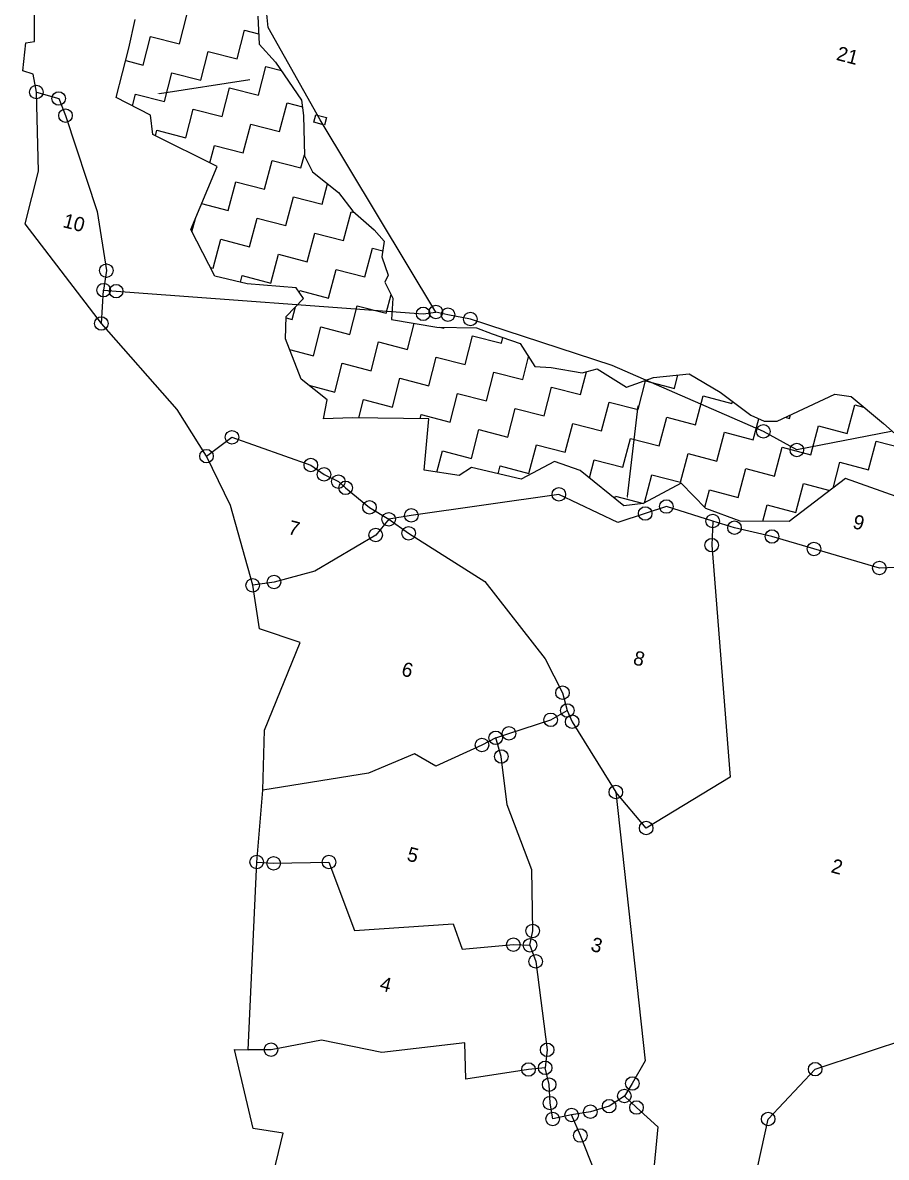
# Model space of a CAD drawing. Header units: metres. Extents: x 338426 to 341930, y 1767502 to 1770330.
# Drawn here: x 339182 to 339715, y 1768511 to 1769212 of the extents above; entities that cross this region are included whole.
import ezdxf

# ---------------------------------------------------------------- set-up
doc = ezdxf.new("R2010")
doc.units = ezdxf.units.M
for name, color, linetype in [('POLY_HATCH', 12, 'Continuous'), ('POLY_PARCEL', 6, 'Continuous'), ('POLY_WATER', 4, 'Continuous'), ('SYM_ARROW', 1, 'Continuous'), ('TEXT_PARCEL', 7, 'Continuous')]:
    doc.layers.add(name, color=color, linetype=linetype)
doc.styles.add('TEXT_MAP', font='')
doc.styles.get('TEXT_MAP').set_extended_font_data('Kruti Dev 050')

msp = doc.modelspace()

# ---------------------------------------------------------------- linework, layer by layer
msp.add_lwpolyline([(339362.92, 1769155.32), (339369.53, 1769153.59), (339368.33, 1769149.02), (339361.73, 1769150.75)], close=True)
for centre in [(339190.33, 1769169.4), (339204.1, 1769165.39), (339208.34, 1769154.83), (339233.55, 1769059), (339231.87, 1769046.95), (339239.63, 1769046.31), (339429.27, 1769032.28), (339437.15, 1769033.4), (339444.61, 1769031.76), (339458.46, 1769029.05), (339230.47, 1769026.32), (339639.51, 1768959.61), (339311.18, 1768955.95), (339295.4, 1768944.31), (339660.18, 1768948.15), (339359.87, 1768938.78), (339368.07, 1768933), (339376.92, 1768928.57), (339381.37, 1768924.68), (339513.15, 1768920.65), (339396.12, 1768912.65), (339566.48, 1768908.85), (339579.58, 1768913.13), (339407.98, 1768905.26), (339421.95, 1768907.67), (339608.17, 1768904.15), (339399.98, 1768895.53), (339420.31, 1768896.6), (339621.65, 1768900.03), (339607.59, 1768889.29), (339644.8, 1768894.59), (339670.7, 1768886.92), (339711.13, 1768875.14), (339323.98, 1768864.43), (339337.19, 1768866.47), (339515.36, 1768798.03), (339518.32, 1768787.05), (339508.09, 1768781.31), (339521.36, 1768780.11), (339474.12, 1768770.15), (339482.27, 1768772.87), (339465.63, 1768765.71), (339477.57, 1768758.58), (339548.3, 1768736.63), (339567.04, 1768714.36), (339326.45, 1768693.36), (339336.92, 1768692.57), (339371.08, 1768693.34), (339496.98, 1768650.75), (339485.02, 1768642.29), (339495.26, 1768641.88), (339498.8, 1768631.91), (339335.34, 1768577.34), (339505.91, 1768577.24), (339504.67, 1768566.11), (339671.49, 1768565.33), (339494.39, 1768565.06), (339507.14, 1768555.77), (339558.51, 1768556.45), (339507.71, 1768544.32), (339553.58, 1768548.69), (339532.6, 1768538.98), (339544.18, 1768542.42), (339561.09, 1768541.56), (339509.35, 1768534.51), (339520.99, 1768536.97), (339642.41, 1768534.47), (339526.4, 1768524.25)]:
    msp.add_circle(centre, 4.18)
at = {"layer": 'POLY_HATCH', "linetype": 'Continuous'}
for p, q in [((339278.7, 1769199.16), (339283.35, 1769216.97)), ((339314.31, 1769189.86), (339318.96, 1769207.67)), ((339318.96, 1769207.67), (339327.62, 1769205.41)), ((339256.24, 1769186), (339260.89, 1769203.81)), ((339260.89, 1769203.81), (339278.7, 1769199.16)), ((339291.86, 1769176.7), (339296.51, 1769194.51)), ((339296.51, 1769194.51), (339314.31, 1769189.86)), ((339245.49, 1769188.81), (339256.24, 1769186)), ((339269.4, 1769163.55), (339274.05, 1769181.35)), ((339274.05, 1769181.35), (339291.86, 1769176.7)), ((339327.47, 1769167.41), (339332.12, 1769185.21)), ((339332.12, 1769185.21), (339341.67, 1769182.72)), ((339249.69, 1769160.89), (339251.6, 1769168.19)), ((339251.6, 1769168.19), (339269.4, 1769163.55)), ((339305.02, 1769154.25), (339309.66, 1769172.06)), ((339309.66, 1769172.06), (339327.47, 1769167.41)), ((339282.56, 1769141.09), (339287.21, 1769158.9)), ((339287.21, 1769158.9), (339305.02, 1769154.25)), ((339340.63, 1769144.95), (339345.28, 1769162.76)), ((339345.28, 1769162.76), (339354.66, 1769160.31)), ((339263.87, 1769142.36), (339264.75, 1769145.74)), ((339264.75, 1769145.74), (339282.56, 1769141.09)), ((339318.17, 1769131.79), (339322.82, 1769149.6)), ((339322.82, 1769149.6), (339340.63, 1769144.95)), ((339297.56, 1769125.7), (339300.37, 1769136.44)), ((339300.37, 1769136.44), (339318.17, 1769131.79)), ((339353.79, 1769122.5), (339355.89, 1769130.58)), ((339331.33, 1769109.34), (339335.98, 1769127.15)), ((339335.98, 1769127.15), (339353.79, 1769122.5)), ((339308.88, 1769096.18), (339313.52, 1769113.99)), ((339313.52, 1769113.99), (339331.33, 1769109.34)), ((339366.94, 1769100.04), (339370.22, 1769112.6)), ((339344.49, 1769086.88), (339349.14, 1769104.69)), ((339349.14, 1769104.69), (339366.94, 1769100.04)), ((339292.44, 1769100.47), (339308.88, 1769096.18)), ((339380.1, 1769077.59), (339384.75, 1769095.39)), ((339384.75, 1769095.39), (339386.87, 1769094.84)), ((339286.42, 1769083.02), (339288.56, 1769091.22)), ((339322.03, 1769073.73), (339326.68, 1769091.53)), ((339326.68, 1769091.53), (339344.49, 1769086.88)), ((339286.37, 1769083.04), (339286.42, 1769083.02)), ((339357.65, 1769064.43), (339362.29, 1769082.24)), ((339362.29, 1769082.24), (339380.1, 1769077.59)), ((339299.58, 1769060.57), (339304.23, 1769078.38)), ((339304.23, 1769078.38), (339322.03, 1769073.73)), ((339335.19, 1769051.27), (339339.84, 1769069.08)), ((339339.84, 1769069.08), (339357.65, 1769064.43)), ((339393.26, 1769055.13), (339397.91, 1769072.94)), ((339397.91, 1769072.94), (339404.29, 1769071.27)), ((339297.88, 1769061.01), (339299.58, 1769060.57)), ((339316.34, 1769051.92), (339317.38, 1769055.92)), ((339317.38, 1769055.92), (339335.19, 1769051.27)), ((339370.8, 1769041.98), (339375.45, 1769059.78)), ((339375.45, 1769059.78), (339393.26, 1769055.13)), ((339352.74, 1769045.64), (339353, 1769046.62)), ((339353, 1769046.62), (339370.8, 1769041.98)), ((339406.42, 1769032.68), (339409.42, 1769044.17)), ((339348.35, 1769028.82), (339350.4, 1769036.68)), ((339383.96, 1769019.52), (339388.61, 1769037.33)), ((339388.61, 1769037.33), (339406.42, 1769032.68)), ((339344.63, 1769029.79), (339348.35, 1769028.82)), ((339419.57, 1769010.22), (339423.79, 1769026.38)), ((339361.51, 1769006.36), (339366.16, 1769024.17)), ((339366.16, 1769024.17), (339383.96, 1769019.52)), ((339439.43, 1769024.06), (339442.03, 1769023.38)), ((339442.03, 1769023.38), (339442.19, 1769024)), ((339455.19, 1769000.93), (339459.84, 1769018.73)), ((339459.84, 1769018.73), (339477.64, 1769014.08)), ((339397.12, 1768997.07), (339401.77, 1769014.87)), ((339401.77, 1769014.87), (339419.57, 1769010.22)), ((339477.64, 1769014.08), (339478.57, 1769017.64)), ((339346.75, 1769010.22), (339361.51, 1769006.36)), ((339432.73, 1768987.77), (339437.38, 1769005.58)), ((339437.38, 1769005.58), (339455.19, 1769000.93)), ((339490.8, 1768991.63), (339494.46, 1769005.66)), ((339374.66, 1768983.91), (339379.31, 1769001.71)), ((339379.31, 1769001.71), (339397.12, 1768997.07)), ((339410.28, 1768974.61), (339414.93, 1768992.42)), ((339414.93, 1768992.42), (339432.73, 1768987.77)), ((339468.34, 1768978.47), (339472.99, 1768996.28)), ((339472.99, 1768996.28), (339490.8, 1768991.63)), ((339526.41, 1768982.33), (339530.1, 1768996.47)), ((339562.02, 1768973.04), (339566.67, 1768990.84)), ((339566.67, 1768990.84), (339584.48, 1768986.19)), ((339584.48, 1768986.19), (339586.65, 1768994.5)), ((339358.66, 1768988.08), (339374.66, 1768983.91)), ((339445.89, 1768965.31), (339450.54, 1768983.12)), ((339450.54, 1768983.12), (339468.34, 1768978.47)), ((339503.96, 1768969.17), (339508.61, 1768986.98)), ((339508.61, 1768986.98), (339526.41, 1768982.33)), ((339389.53, 1768968), (339392.47, 1768979.26)), ((339392.47, 1768979.26), (339410.28, 1768974.61)), ((339539.57, 1768959.88), (339544.22, 1768977.68)), ((339544.22, 1768977.68), (339562.02, 1768973.04)), ((339597.64, 1768963.74), (339602.29, 1768981.54)), ((339602.29, 1768981.54), (339620.09, 1768976.9)), ((339620.09, 1768976.9), (339620.4, 1768978.09)), ((339691.32, 1768958.3), (339695.96, 1768976.11)), ((339695.96, 1768976.11), (339701.42, 1768974.68)), ((339427.43, 1768967.46), (339428.08, 1768969.96)), ((339428.08, 1768969.96), (339445.89, 1768965.31)), ((339481.5, 1768956.02), (339486.15, 1768973.82)), ((339486.15, 1768973.82), (339503.96, 1768969.17)), ((339655.7, 1768967.6), (339656.28, 1768969.82)), ((339517.11, 1768946.72), (339521.76, 1768964.53)), ((339521.76, 1768964.53), (339539.57, 1768959.88)), ((339575.18, 1768950.58), (339579.83, 1768968.39)), ((339579.83, 1768968.39), (339597.64, 1768963.74)), ((339633.25, 1768954.44), (339636.64, 1768967.42)), ((339653.02, 1768968.3), (339655.7, 1768967.6)), ((339668.86, 1768945.14), (339673.51, 1768962.95)), ((339673.51, 1768962.95), (339691.32, 1768958.3)), ((339459.05, 1768942.86), (339463.7, 1768960.67)), ((339463.7, 1768960.67), (339481.5, 1768956.02)), ((339552.73, 1768937.42), (339557.38, 1768955.23)), ((339557.38, 1768955.23), (339575.18, 1768950.58)), ((339610.79, 1768941.28), (339615.44, 1768959.09)), ((339615.44, 1768959.09), (339633.25, 1768954.44)), ((339494.66, 1768933.56), (339499.31, 1768951.37)), ((339499.31, 1768951.37), (339517.11, 1768946.72)), ((339646.41, 1768931.99), (339651.06, 1768949.79)), ((339651.06, 1768949.79), (339668.86, 1768945.14)), ((339704.47, 1768935.85), (339709.12, 1768953.65)), ((339709.12, 1768953.65), (339726.93, 1768949)), ((339437.81, 1768934.38), (339441.24, 1768947.51)), ((339441.24, 1768947.51), (339459.05, 1768942.86)), ((339531.98, 1768930.81), (339534.92, 1768942.07)), ((339534.92, 1768942.07), (339552.73, 1768937.42)), ((339588.34, 1768928.13), (339592.99, 1768945.93)), ((339592.99, 1768945.93), (339610.79, 1768941.28)), ((339475.59, 1768933.39), (339476.85, 1768938.21)), ((339476.85, 1768938.21), (339494.66, 1768933.56)), ((339623.95, 1768918.83), (339628.6, 1768936.64)), ((339628.6, 1768936.64), (339646.41, 1768931.99)), ((339682.52, 1768924.59), (339686.67, 1768940.5)), ((339686.67, 1768940.5), (339704.47, 1768935.85)), ((339566.02, 1768915.48), (339570.53, 1768932.77)), ((339570.53, 1768932.77), (339588.34, 1768928.13)), ((339659.56, 1768909.53), (339664.21, 1768927.34)), ((339664.21, 1768927.34), (339680.53, 1768923.08)), ((339603.33, 1768912.68), (339606.15, 1768923.48)), ((339606.15, 1768923.48), (339623.95, 1768918.83)), ((339547.69, 1768918.11), (339548.08, 1768919.62)), ((339548.08, 1768919.62), (339565.33, 1768915.11)), ((339639.11, 1768904.04), (339641.76, 1768914.18)), ((339641.76, 1768914.18), (339659.56, 1768909.53))]:
    msp.add_line(p, q, dxfattribs=at)
at = {"layer": 'POLY_HATCH'}
for p, q in [((339327.09, 1769216.35), (339327.93, 1769198.9)), ((339247.52, 1769196.58), (339251.34, 1769214.18)), ((339239.57, 1769166.12), (339247.52, 1769196.58)), ((339327.93, 1769198.9), (339338.16, 1769187.91)), ((339338.16, 1769187.91), (339354.11, 1769164.36)), ((339260.75, 1769155.17), (339239.57, 1769166.12)), ((339354.11, 1769164.36), (339355.4, 1769154.87)), ((339262.26, 1769143.15), (339260.75, 1769155.17)), ((339355.4, 1769154.87), (339355.91, 1769129.97)), ((339302.09, 1769123.46), (339262.26, 1769143.15)), ((339285.68, 1769084.36), (339302.09, 1769123.46)), ((339355.91, 1769129.97), (339360.86, 1769120.06)), ((339360.86, 1769120.06), (339376.92, 1769107.25)), ((339376.92, 1769107.25), (339385.78, 1769095.79)), ((339385.78, 1769095.79), (339398.94, 1769084.28)), ((339300.67, 1769055.66), (339285.68, 1769084.36)), ((339398.94, 1769084.28), (339405.2, 1769077.26)), ((339405.2, 1769077.26), (339403.7, 1769067.42)), ((339403.7, 1769067.42), (339407.76, 1769056.13)), ((339320.48, 1769050.93), (339300.67, 1769055.66)), ((339407.76, 1769056.13), (339405.57, 1769051.86)), ((339350.85, 1769048.43), (339320.48, 1769050.93)), ((339355.33, 1769041.83), (339350.85, 1769048.43)), ((339405.57, 1769051.86), (339410.53, 1769041.95)), ((339344.66, 1769030.67), (339355.33, 1769041.83)), ((339410.53, 1769041.95), (339409.76, 1769028.69)), ((339344.16, 1769016.86), (339344.66, 1769030.67)), ((339409.76, 1769028.69), (339437.66, 1769024.1)), ((339437.66, 1769024.1), (339462.32, 1769023.58)), ((339462.32, 1769023.58), (339471.88, 1769020.01)), ((339471.88, 1769020.01), (339489.14, 1769013.89)), ((339353.91, 1768991.85), (339344.16, 1769016.86)), ((339489.14, 1769013.89), (339498.35, 1768999.64)), ((339498.35, 1768999.64), (339508.47, 1768999.16)), ((339508.47, 1768999.16), (339527.53, 1768995.8)), ((339527.53, 1768995.8), (339536.78, 1768998.22)), ((339536.78, 1768998.22), (339554.88, 1768987.04)), ((339369.97, 1768979.13), (339353.91, 1768991.85)), ((339554.88, 1768987.04), (339571.51, 1768992.93)), ((339571.51, 1768992.93), (339593.66, 1768995.22)), ((339593.66, 1768995.22), (339612.77, 1768983.77)), ((339612.77, 1768983.77), (339631.72, 1768969.67)), ((339367.67, 1768967.34), (339369.97, 1768979.13)), ((339647.99, 1768965.96), (339683.57, 1768982.52)), ((339683.57, 1768982.52), (339693.7, 1768981.08)), ((339693.7, 1768981.08), (339713.64, 1768964.57)), ((339631.72, 1768969.67), (339639.9, 1768965.92)), ((339385.69, 1768968.06), (339367.67, 1768967.34)), ((339432.81, 1768967.38), (339385.69, 1768968.06)), ((339429.94, 1768935.59), (339432.81, 1768967.38)), ((339639.9, 1768965.92), (339647.99, 1768965.96)), ((339713.64, 1768964.57), (339724.54, 1768954.72)), ((339451.56, 1768932.27), (339429.94, 1768935.59)), ((339459.07, 1768937.28), (339451.56, 1768932.27)), ((339489.75, 1768930.05), (339459.07, 1768937.28)), ((339510.42, 1768940.92), (339489.75, 1768930.05)), ((339526.39, 1768935.33), (339510.42, 1768940.92)), ((339553.28, 1768913.59), (339526.39, 1768935.33)), ((339588.72, 1768927.58), (339565.3, 1768915.1)), ((339604.03, 1768911.96), (339588.72, 1768927.58)), ((339690.28, 1768930.5), (339655.44, 1768903.96)), ((339721.46, 1768919.26), (339690.28, 1768930.5)), ((339565.3, 1768915.1), (339553.28, 1768913.59)), ((339625.23, 1768904.1), (339604.03, 1768911.96)), ((339655.44, 1768903.96), (339625.23, 1768904.1))]:
    msp.add_line(p, q, dxfattribs=at)
at = {"layer": 'POLY_PARCEL'}
for p, q in [((339333.61, 1769209.33), (339325.24, 1769291.13)), ((339365.63, 1769152.17), (339333.61, 1769209.33)), ((339190.33, 1769169.4), (339204.1, 1769165.39)), ((339204.1, 1769165.39), (339208.34, 1769154.83)), ((339208.34, 1769154.83), (339227.83, 1769095.45)), ((339437.15, 1769033.4), (339365.63, 1769152.17)), ((339227.83, 1769095.45), (339233.55, 1769059)), ((339233.55, 1769059), (339231.87, 1769046.95)), ((339230.47, 1769026.32), (339231.87, 1769046.95)), ((339231.87, 1769046.95), (339239.63, 1769046.31)), ((339239.63, 1769046.31), (339429.27, 1769032.28)), ((339429.27, 1769032.28), (339437.15, 1769033.4)), ((339444.61, 1769031.76), (339437.15, 1769033.4)), ((339458.46, 1769029.05), (339444.61, 1769031.76)), ((339546.02, 1769000.44), (339458.46, 1769029.05)), ((339639.51, 1768959.61), (339546.02, 1769000.44)), ((339295.4, 1768944.31), (339311.18, 1768955.95)), ((339311.18, 1768955.95), (339359.87, 1768938.78)), ((339660.18, 1768948.15), (339639.51, 1768959.61)), ((339718.44, 1768959.44), (339660.18, 1768948.15)), ((339359.87, 1768938.78), (339368.07, 1768933)), ((339368.07, 1768933), (339376.92, 1768928.57)), ((339376.92, 1768928.57), (339381.37, 1768924.68)), ((339381.37, 1768924.68), (339396.12, 1768912.65)), ((339513.15, 1768920.65), (339421.95, 1768907.67)), ((339549.56, 1768903.27), (339513.15, 1768920.65)), ((339579.58, 1768913.13), (339566.48, 1768908.85)), ((339608.17, 1768904.15), (339579.58, 1768913.13)), ((339396.12, 1768912.65), (339407.98, 1768905.26)), ((339421.95, 1768907.67), (339407.98, 1768905.26)), ((339566.48, 1768908.85), (339549.56, 1768903.27)), ((339407.98, 1768905.26), (339399.98, 1768895.53)), ((339407.98, 1768905.26), (339420.31, 1768896.6)), ((339608.17, 1768904.15), (339607.59, 1768889.29)), ((339621.65, 1768900.03), (339608.17, 1768904.15)), ((339644.8, 1768894.59), (339621.65, 1768900.03)), ((339399.98, 1768895.53), (339362.31, 1768873.24)), ((339420.31, 1768896.6), (339467.41, 1768866.73)), ((339670.7, 1768886.92), (339644.8, 1768894.59)), ((339607.59, 1768889.29), (339618.98, 1768745.81)), ((339711.13, 1768875.14), (339670.7, 1768886.92)), ((339362.31, 1768873.24), (339337.19, 1768866.47)), ((339737.19, 1768876.21), (339711.13, 1768875.14)), ((339337.19, 1768866.47), (339323.98, 1768864.43)), ((339467.41, 1768866.73), (339504.75, 1768818.98)), ((339504.75, 1768818.98), (339515.36, 1768798.03)), ((339515.36, 1768798.03), (339518.32, 1768787.05)), ((339508.09, 1768781.31), (339518.32, 1768787.05)), ((339518.32, 1768787.05), (339521.36, 1768780.11)), ((339482.27, 1768772.87), (339508.09, 1768781.31)), ((339521.36, 1768780.11), (339548.3, 1768736.63)), ((339474.12, 1768770.15), (339482.27, 1768772.87)), ((339465.63, 1768765.71), (339437.09, 1768752.59)), ((339474.12, 1768770.15), (339465.63, 1768765.71)), ((339477.57, 1768758.58), (339474.12, 1768770.15)), ((339423.84, 1768760.17), (339395.6, 1768748.21)), ((339437.09, 1768752.59), (339423.84, 1768760.17)), ((339481.11, 1768728.72), (339477.57, 1768758.58)), ((339395.6, 1768748.21), (339330.29, 1768737.7)), ((339618.98, 1768745.81), (339567.04, 1768714.36)), ((339567.04, 1768714.36), (339548.3, 1768736.63)), ((339548.3, 1768736.63), (339566.4, 1768570.55)), ((339496.49, 1768688.51), (339481.11, 1768728.72)), ((339326.45, 1768693.36), (339336.92, 1768692.57)), ((339336.92, 1768692.57), (339371.08, 1768693.34)), ((339371.08, 1768693.34), (339386.9, 1768651.08)), ((339496.98, 1768650.75), (339496.49, 1768688.51)), ((339386.9, 1768651.08), (339447.81, 1768655.21)), ((339447.81, 1768655.21), (339453.42, 1768639.53)), ((339495.26, 1768641.88), (339496.98, 1768650.75)), ((339453.42, 1768639.53), (339485.02, 1768642.29)), ((339485.02, 1768642.29), (339495.26, 1768641.88)), ((339495.26, 1768641.88), (339498.8, 1768631.91)), ((339498.8, 1768631.91), (339505.91, 1768577.24)), ((339671.49, 1768565.33), (339734.73, 1768586.19)), ((339335.34, 1768577.34), (339321.08, 1768577.21)), ((339366.43, 1768583.23), (339335.34, 1768577.34)), ((339403.8, 1768575.65), (339366.43, 1768583.23)), ((339455.03, 1768581.66), (339403.8, 1768575.65)), ((339455.64, 1768559.2), (339455.03, 1768581.66)), ((339505.91, 1768577.24), (339504.67, 1768566.11)), ((339566.4, 1768570.55), (339558.51, 1768556.45)), ((339494.39, 1768565.06), (339455.64, 1768559.2)), ((339504.67, 1768566.11), (339494.39, 1768565.06)), ((339507.14, 1768555.77), (339504.67, 1768566.11)), ((339642.41, 1768534.47), (339671.49, 1768565.33)), ((339507.71, 1768544.32), (339507.14, 1768555.77)), ((339558.51, 1768556.45), (339553.58, 1768548.69)), ((339553.58, 1768548.69), (339544.18, 1768542.42)), ((339553.58, 1768548.69), (339561.09, 1768541.56)), ((339509.35, 1768534.51), (339507.71, 1768544.32)), ((339544.18, 1768542.42), (339532.6, 1768538.98)), ((339561.09, 1768541.56), (339574.18, 1768529.74)), ((339520.99, 1768536.97), (339509.35, 1768534.51)), ((339532.6, 1768538.98), (339520.99, 1768536.97)), ((339526.4, 1768524.25), (339520.99, 1768536.97)), ((339631.43, 1768483.87), (339642.41, 1768534.47)), ((339574.18, 1768529.74), (339571.22, 1768497.33)), ((339548.91, 1768467.96), (339526.4, 1768524.25))]:
    msp.add_line(p, q, dxfattribs=at)
at = {"layer": 'POLY_WATER'}
for p, q in [((339189.25, 1769200.67), (339188.49, 1769333.98)), ((339183.8, 1769199.9), (339189.25, 1769200.67)), ((339181.88, 1769182.49), (339183.8, 1769199.9)), ((339188.32, 1769180.37), (339181.88, 1769182.49)), ((339190.33, 1769169.4), (339188.32, 1769180.37)), ((339191.57, 1769120.55), (339190.33, 1769169.4)), ((339183.49, 1769087.9), (339191.57, 1769120.55)), ((339230.47, 1769026.32), (339183.49, 1769087.9)), ((339277.41, 1768973.13), (339230.47, 1769026.32)), ((339295.4, 1768944.31), (339277.41, 1768973.13)), ((339310.18, 1768913.78), (339295.4, 1768944.31)), ((339323.98, 1768864.43), (339310.18, 1768913.78)), ((339328.2, 1768837.51), (339323.98, 1768864.43)), ((339353.34, 1768829.16), (339328.2, 1768837.51)), ((339331.34, 1768774.85), (339353.34, 1768829.16)), ((339330.29, 1768737.7), (339331.34, 1768774.85)), ((339326.45, 1768693.36), (339330.29, 1768737.7)), ((339321.08, 1768577.21), (339326.45, 1768693.36)), ((339324.23, 1768528.57), (339312.73, 1768577.45)), ((339312.73, 1768577.45), (339321.08, 1768577.21)), ((339342.87, 1768525.64), (339324.23, 1768528.57)), ((339334.33, 1768490.47), (339342.87, 1768525.64))]:
    msp.add_line(p, q, dxfattribs=at)
at = {"layer": 'SYM_ARROW'}
for points in [[(339266.44, 1769168.45), (339322.18, 1769177.26)], [(339555.48, 1768919.39), (339562.21, 1768975.43)]]:
    msp.add_lwpolyline(points, dxfattribs=at)
for points in [[(339266.49, 1769168.15), (339264.66, 1769168.17), (339266.39, 1769168.75)], [(339555.77, 1768919.36), (339555.26, 1768917.6), (339555.18, 1768919.43)]]:
    msp.add_solid(points, dxfattribs=at)

# ---------------------------------------------------------------- texts
at = {"layer": 'TEXT_PARCEL', "style": 'TEXT_MAP'}
for s, height, p in [('21', 8.833, (339684.05, 1769189.38)), ('10', 8.833, (339206.15, 1769086)), ('9', 8.83, (339694.12, 1768899.9)), ('7', 8.83, (339345.3, 1768896.32)), ('8', 8.83, (339558.46, 1768815.75)), ('6', 8.83, (339415.31, 1768808.82)), ('5', 8.83, (339418.69, 1768694.4)), ('2', 8.83, (339680.75, 1768687.07)), ('3', 8.83, (339532.29, 1768638.6)), ('4', 8.83, (339401.94, 1768614.32))]:
    msp.add_text(s, height=height, rotation=345.36885, dxfattribs=at).set_placement(p)

doc.saveas('drawing.dxf')
